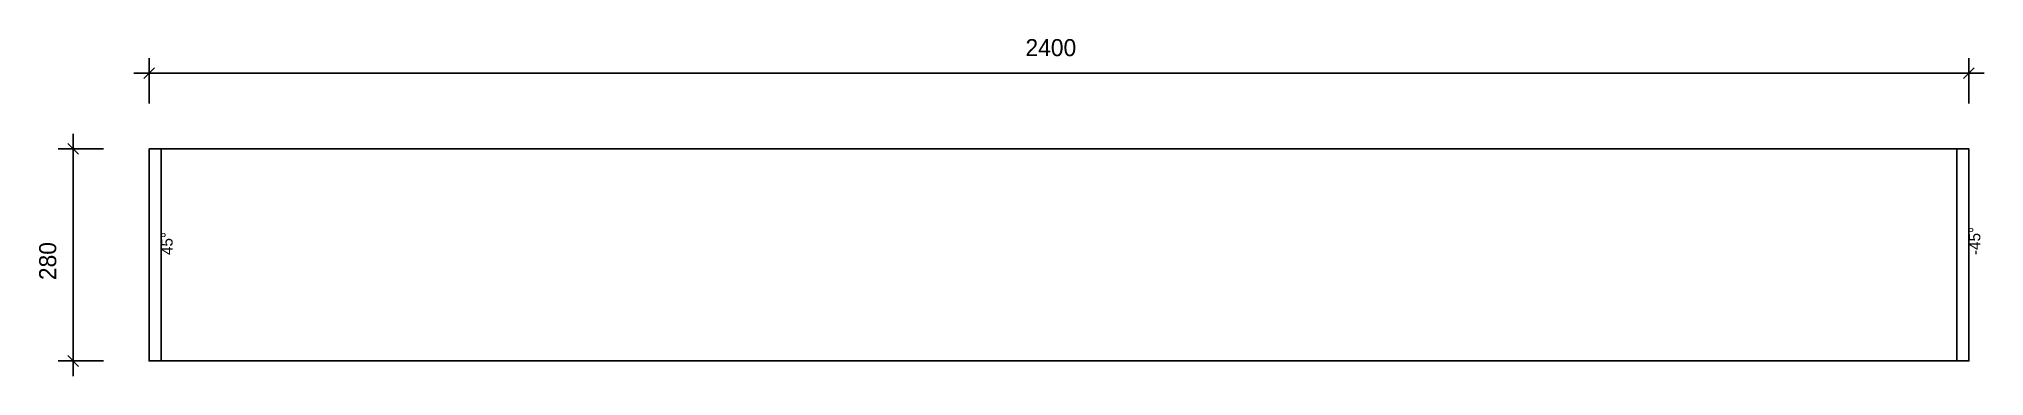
# Model space of a CAD drawing. Header units: millimetres. Extents: x -145 to 2420, y -20 to 425.
import ezdxf
from ezdxf.enums import TextEntityAlignment as Align

# ---------------------------------------------------------------- set-up
doc = ezdxf.new("R2010")
doc.units = ezdxf.units.MM
for name, color, linetype in [('CONTOUR', 7, 'CONTINUOUS'), ('CUT_MITRE', 7, 'CONTINUOUS'), ('DIMLINES', 7, 'CONTINUOUS'), ('DIMLINESTEXT', 7, 'CONTINUOUS')]:
    doc.layers.add(name, color=color, linetype=linetype)

msp = doc.modelspace()

# ---------------------------------------------------------------- linework, layer by layer
at = {"layer": 'CONTOUR', "color": 0, "linetype": '0'}
msp.add_lwpolyline([(0, 0), (0, 280), (2400.001, 280), (2400.001, 0), (0, 0)], dxfattribs=at)
at = {"layer": 'CUT_MITRE', "color": 1, "linetype": '1'}
for points in [[(16, 280), (16, 140), (16, 0), (0, 0), (0, 280), (16, 280)], [(2400.001, 280), (2400.001, 140), (2400.001, 0), (2384.001, 0), (2384.001, 280), (2400.001, 280)]]:
    msp.add_lwpolyline(points, dxfattribs=at)
at = {"layer": 'DIMLINES', "color": 0}
for p, q in [((7.071, 387.071), (-7.071, 372.929)), ((0, 400), (0, 340)), ((2407.072, 387.071), (2392.93, 372.929)), ((2400.001, 400), (2400.001, 340)), ((-20, 380), (2420.001, 380)), ((-107.071, 287.071), (-92.929, 272.929)), ((-100, -20), (-100, 300)), ((-120, 280), (-60, 280)), ((-120, 0), (-60, 0)), ((-107.071, 7.071), (-92.929, -7.071))]:
    msp.add_line(p, q, dxfattribs=at)

# ---------------------------------------------------------------- texts
at = {"layer": 'DIMLINESTEXT'}
msp.add_text('2400', height=22.5, dxfattribs=at).set_placement((1155.753, 425), align=Align.TOP_LEFT)
for s, height, p in [('280', 22.5, (-145, 106.814)), ('45°', 15, (16, 140)), ('-45°', 15, (2400.001, 140))]:
    msp.add_text(s, height=height, rotation=90, dxfattribs=at).set_placement(p, align=Align.TOP_LEFT)

doc.saveas('drawing.dxf')
